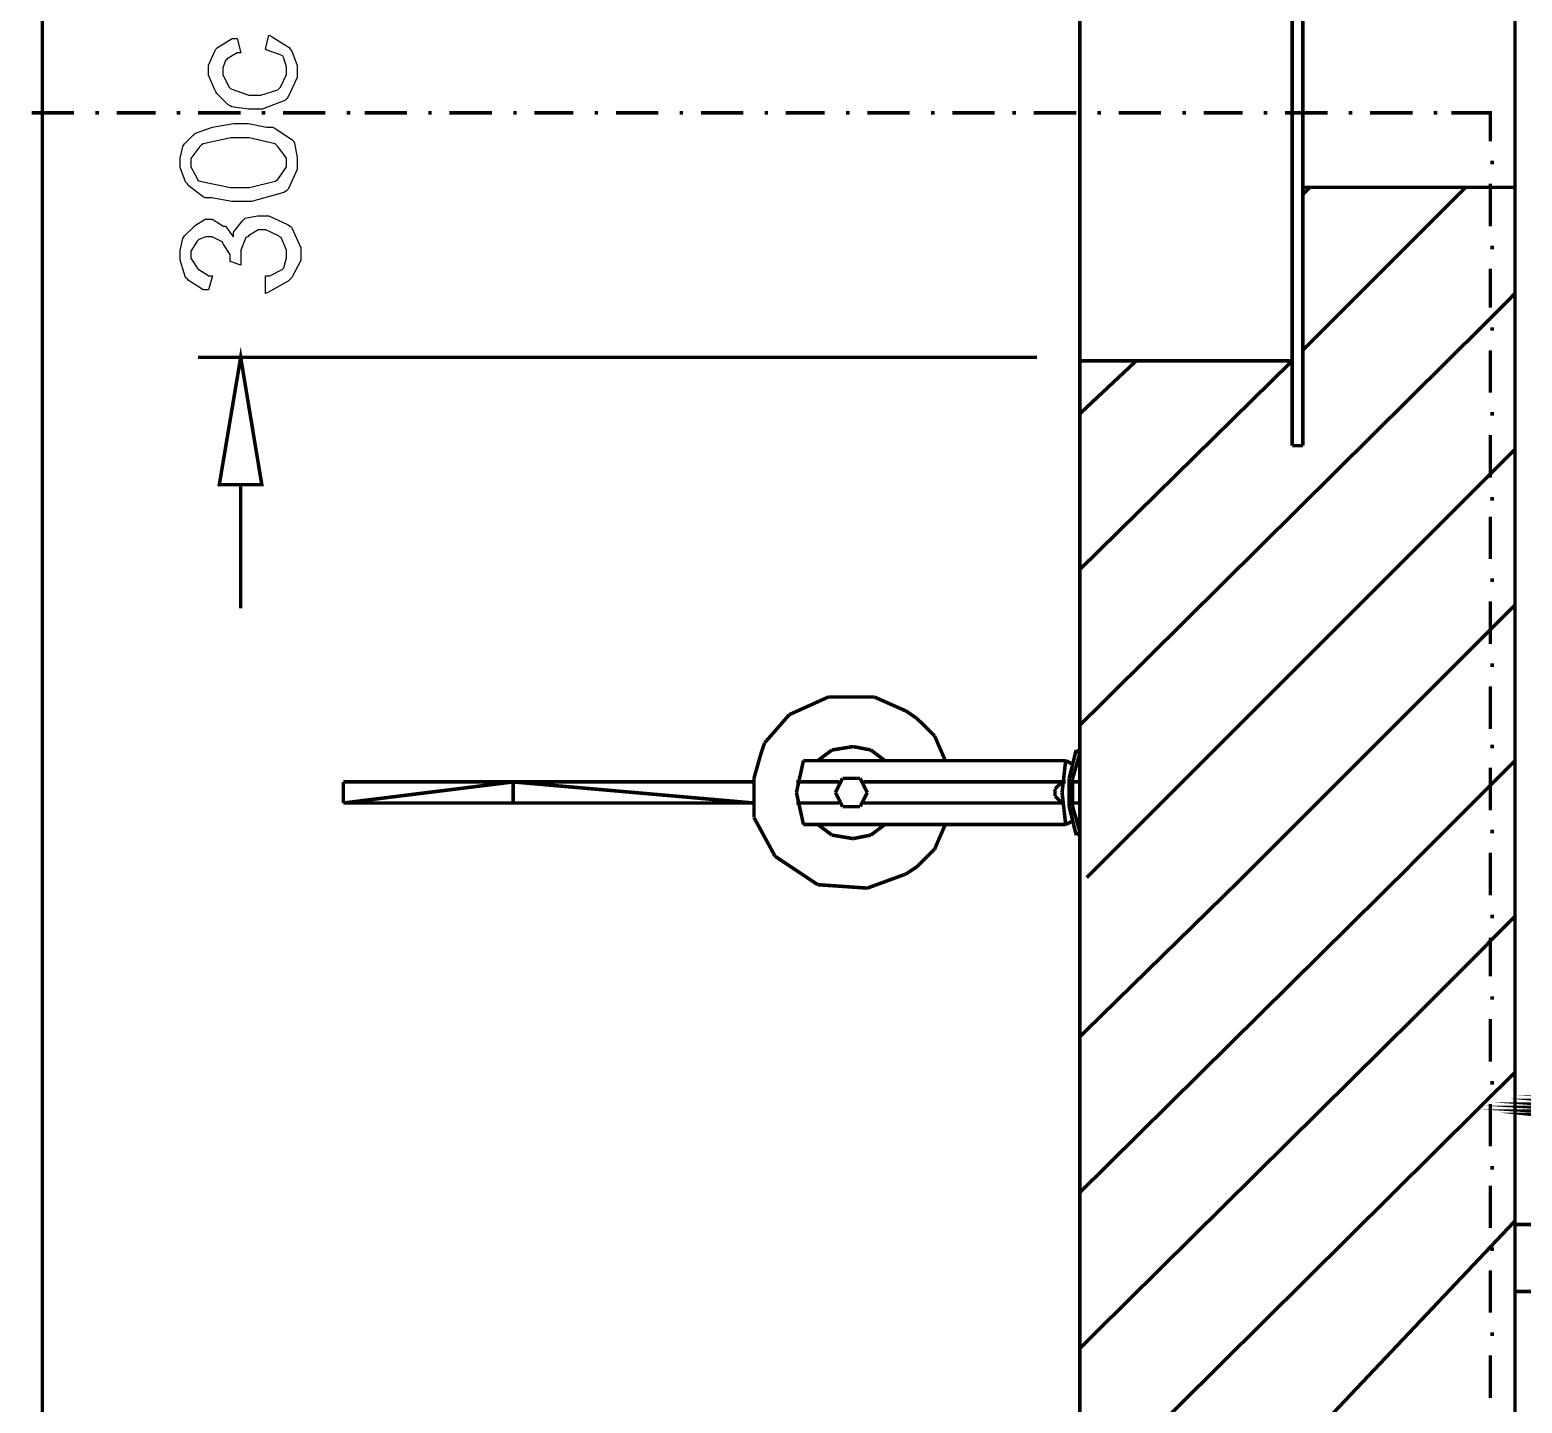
# Model space of a CAD drawing. Header units: metres. Extents: x -593 to 248, y 430 to 1024.
# Drawn here: x -546.75 to -528.88, y 587.11 to 603.56 of the extents above; entities that cross this region are included whole.
import ezdxf

# ---------------------------------------------------------------- set-up
doc = ezdxf.new("R2010")
doc.units = ezdxf.units.M
doc.header["$MEASUREMENT"] = 0
for name, color, linetype in [('C00-00-00-BLACK', 7, 'Continuous'), ('C00-7E-FF', 150, 'Continuous'), ('CC6-C8-CA', 254, 'Continuous'), ('CDB-DB-DB', 254, 'Continuous'), ('CFF-7E-00', 30, 'Continuous')]:
    doc.layers.add(name, color=color, linetype=linetype)

msp = doc.modelspace()

# ---------------------------------------------------------------- linework, layer by layer
at = {"layer": 'C00-00-00-BLACK', "const_width": 0.0423}
for points in [[(-546.602, 538.81), (-546.602, 660.761)], [(-531.63, 633.803), (-531.63, 598.579)], [(-531.503, 633.803), (-531.503, 598.579)], [(-528.961, 556.444), (-528.961, 605.064)], [(-534.175, 551.272), (-534.175, 604.853)], [(-546.222, 602.564), (-546.73, 602.564)], [(-545.966, 602.564), (-545.923, 602.564)], [(-545.245, 602.564), (-545.711, 602.564)], [(-544.991, 602.564), (-544.949, 602.564)], [(-544.226, 602.564), (-544.738, 602.564)], [(-543.973, 602.564), (-543.93, 602.564)], [(-543.211, 602.564), (-543.72, 602.564)], [(-542.955, 602.564), (-542.912, 602.564)], [(-542.234, 602.564), (-542.742, 602.564)], [(-541.98, 602.564), (-541.938, 602.564)], [(-541.215, 602.564), (-541.727, 602.564)], [(-540.962, 602.564), (-540.919, 602.564)], [(-540.24, 602.564), (-540.709, 602.564)], [(-539.985, 602.564), (-539.944, 602.564)], [(-539.223, 602.564), (-539.731, 602.564)], [(-538.969, 602.564), (-538.927, 602.564)], [(-538.205, 602.564), (-538.713, 602.564)], [(-537.951, 602.564), (-537.908, 602.564)], [(-537.229, 602.564), (-537.697, 602.564)], [(-536.974, 602.564), (-536.932, 602.564)], [(-536.213, 602.564), (-536.72, 602.564)], [(-535.958, 602.564), (-535.914, 602.564)], [(-535.194, 602.564), (-535.702, 602.564)], [(-534.983, 602.564), (-534.94, 602.564)], [(-534.218, 602.564), (-534.728, 602.564)], [(-533.964, 602.564), (-533.921, 602.564)], [(-533.202, 602.564), (-533.709, 602.564)], [(-532.945, 602.564), (-532.903, 602.564)], [(-532.225, 602.564), (-532.691, 602.564)], [(-531.972, 602.564), (-531.929, 602.564)], [(-531.207, 602.564), (-531.717, 602.564)], [(-530.953, 602.564), (-530.911, 602.564)], [(-530.188, 602.564), (-530.698, 602.564)], [(-529.934, 602.564), (-529.892, 602.564)], [(-529.257, 602.222), (-529.257, 602.564), (-529.723, 602.564)], [(-529.257, 601.969), (-529.214, 601.969)], [(-529.257, 601.207), (-529.257, 601.715)], [(-531.503, 601.588), (-531.418, 601.672)], [(-531.503, 599.722), (-529.553, 601.672)], [(-528.961, 601.672), (-531.503, 601.672)], [(-529.257, 600.953), (-529.214, 600.953)], [(-529.257, 600.231), (-529.257, 600.698)], [(-529.257, 600.103), (-528.961, 600.402)], [(-534.175, 595.23), (-529.257, 600.103)], [(-529.257, 599.976), (-529.214, 599.976)], [(-529.257, 599.214), (-529.257, 599.722)], [(-534.175, 598.96), (-533.498, 599.595)], [(-534.175, 597.095), (-531.63, 599.595)], [(-534.175, 599.595), (-531.63, 599.595)], [(-529.257, 598.96), (-529.214, 598.96)], [(-529.257, 598.196), (-529.257, 598.707)], [(-531.63, 598.579), (-531.503, 598.579)], [(-529.257, 598.238), (-528.961, 598.537)], [(-534.091, 593.407), (-529.257, 598.238)], [(-529.257, 597.942), (-529.214, 597.942)], [(-529.257, 597.223), (-529.257, 597.73)], [(-529.257, 596.968), (-529.214, 596.968)], [(-529.257, 596.203), (-529.257, 596.714)], [(-529.257, 596.375), (-528.961, 596.671)], [(-532.225, 593.407), (-529.257, 596.375)], [(-529.257, 595.95), (-529.214, 595.95)], [(-529.257, 595.187), (-529.257, 595.696)], [(-537.186, 595.569), (-537.655, 595.357)], [(-536.636, 595.569), (-537.186, 595.569)], [(-536.255, 595.4), (-536.636, 595.569)], [(-537.655, 595.357), (-537.951, 595.018)], [(-536.128, 595.314), (-536.255, 595.4)], [(-535.914, 595.103), (-536.128, 595.314)], [(-535.786, 594.807), (-535.914, 595.103)], [(-537.994, 594.891), (-538.078, 594.595)], [(-537.951, 595.018), (-537.994, 594.891)], [(-537.143, 594.934), (-537.313, 594.807)], [(-536.89, 594.975), (-537.143, 594.934)], [(-536.678, 594.934), (-536.89, 594.975)], [(-536.509, 594.807), (-536.678, 594.934)], [(-534.218, 594.934), (-534.302, 594.595)], [(-534.175, 594.891), (-534.26, 594.595)], [(-534.218, 594.934), (-534.175, 594.891)], [(-529.257, 594.975), (-529.214, 594.975)], [(-537.485, 594.807), (-537.569, 594.425)], [(-534.344, 594.807), (-537.485, 594.807)], [(-534.344, 594.807), (-534.387, 594.425)], [(-534.344, 594.807), (-534.26, 594.764)], [(-529.257, 594.511), (-528.961, 594.807)], [(-529.257, 594.213), (-529.257, 594.722)], [(-540.962, 594.552), (-542.996, 594.299)], [(-540.962, 594.552), (-542.996, 594.299)], [(-542.996, 594.299), (-542.996, 594.552)], [(-542.996, 594.552), (-540.962, 594.552)], [(-538.078, 594.299), (-540.962, 594.552)], [(-540.962, 594.552), (-538.078, 594.552)], [(-538.078, 594.299), (-540.962, 594.552)], [(-540.962, 594.552), (-540.962, 594.299)], [(-540.962, 594.299), (-540.962, 594.552)], [(-538.078, 594.595), (-538.078, 594.256)], [(-538.078, 594.552), (-538.078, 594.299)], [(-537.059, 594.552), (-537.569, 594.552)], [(-537.017, 594.595), (-537.059, 594.511)], [(-536.89, 594.595), (-537.017, 594.595)], [(-536.806, 594.595), (-536.89, 594.595)], [(-536.763, 594.511), (-536.806, 594.595)], [(-534.387, 594.552), (-536.763, 594.552)], [(-534.387, 594.552), (-534.471, 594.468)], [(-534.387, 594.552), (-534.344, 594.552)], [(-534.302, 594.595), (-534.302, 594.256)], [(-534.26, 594.595), (-534.26, 594.256)], [(-534.26, 594.552), (-534.218, 594.552)], [(-534.175, 594.552), (-534.218, 594.552)], [(-534.175, 594.511), (-534.175, 594.552)], [(-537.569, 594.425), (-537.485, 594.042)], [(-537.059, 594.511), (-537.102, 594.425)], [(-537.102, 594.425), (-537.059, 594.341)], [(-536.72, 594.425), (-536.763, 594.511)], [(-536.763, 594.341), (-536.72, 594.425)], [(-534.471, 594.468), (-534.471, 594.382)], [(-534.471, 594.382), (-534.387, 594.299)], [(-534.387, 594.425), (-534.344, 594.042)], [(-534.175, 594.511), (-534.175, 594.341)], [(-530.359, 593.407), (-529.257, 594.511)], [(-542.996, 594.299), (-540.962, 594.299)], [(-540.962, 594.299), (-538.078, 594.299)], [(-538.078, 594.256), (-538.078, 594.126)], [(-537.059, 594.299), (-537.569, 594.299)], [(-537.059, 594.341), (-537.017, 594.256)], [(-537.017, 594.256), (-536.89, 594.256)], [(-536.89, 594.256), (-536.806, 594.256)], [(-536.806, 594.256), (-536.763, 594.341)], [(-534.387, 594.299), (-536.763, 594.299)], [(-534.302, 594.256), (-534.218, 593.915)], [(-534.26, 594.299), (-534.218, 594.299)], [(-534.26, 594.256), (-534.175, 593.957)], [(-534.218, 594.299), (-534.175, 594.299)], [(-534.175, 594.299), (-534.175, 594.341)], [(-538.078, 594.126), (-537.824, 593.66)], [(-534.344, 594.042), (-537.485, 594.042)], [(-537.313, 594.042), (-537.143, 593.915)], [(-536.678, 593.915), (-536.509, 594.042)], [(-535.914, 593.746), (-535.786, 594.042)], [(-534.344, 594.042), (-534.26, 594.083)], [(-537.143, 593.915), (-536.89, 593.873)], [(-536.89, 593.873), (-536.678, 593.915)], [(-534.175, 593.957), (-534.218, 593.915)], [(-529.257, 593.957), (-529.214, 593.957)], [(-537.824, 593.66), (-537.313, 593.321)], [(-536.128, 593.534), (-535.914, 593.746)], [(-529.257, 593.195), (-529.257, 593.703)], [(-536.255, 593.45), (-536.128, 593.534)], [(-537.313, 593.321), (-536.72, 593.28)], [(-536.72, 593.28), (-536.255, 593.45)], [(-534.175, 591.5), (-532.225, 593.407)], [(-534.175, 589.634), (-530.359, 593.407)], [(-529.257, 592.645), (-528.961, 592.941)], [(-529.257, 592.941), (-529.214, 592.941)], [(-530.062, 591.837), (-529.257, 592.645)], [(-529.257, 592.222), (-529.257, 592.687)], [(-529.257, 591.964), (-529.214, 591.964)], [(-534.175, 587.768), (-530.062, 591.837)], [(-529.257, 591.203), (-529.257, 591.711)], [(-534.175, 585.903), (-528.961, 591.075)], [(-529.257, 590.949), (-529.214, 590.949)], [(-529.257, 590.187), (-529.257, 590.695)], [(-529.257, 589.93), (-529.214, 589.93)], [(-529.257, 589.211), (-529.257, 589.718)], [(-534.175, 583.784), (-528.961, 589.295)], [(-528.961, 589.252), (-493.673, 589.252)], [(-529.257, 588.956), (-529.214, 588.956)], [(-529.257, 588.194), (-529.257, 588.702)], [(-528.961, 588.449), (-493.673, 588.449)], [(-529.257, 587.938), (-529.214, 587.938)], [(-529.257, 587.175), (-529.257, 587.684)]]:
    msp.add_lwpolyline(points, dxfattribs=at)
at = {"layer": 'C00-7E-FF', "const_width": 0.0423}
msp.add_lwpolyline([(-544.482, 598.111), (-543.973, 598.111), (-544.226, 599.637), (-544.482, 598.111)], close=True, dxfattribs=at)
for points in [[(-534.686, 599.637), (-544.738, 599.637)], [(-544.226, 598.111), (-544.226, 596.629)]]:
    msp.add_lwpolyline(points, dxfattribs=at)
at = {"layer": 'C00-7E-FF'}
msp.add_lwpolyline([(-544.482, 598.111), (-543.973, 598.111), (-544.226, 599.637), (-544.482, 598.111)], close=True, dxfattribs=at)
at = {"layer": 'CC6-C8-CA', "const_width": 0.0423}
for points in [[(-527.518, 590.779), (-528.239, 590.779), (-527.518, 590.738), (-527.518, 590.779)], [(-528.026, 590.61), (-528.704, 590.61), (-528.026, 590.568), (-528.026, 590.61)], [(-528.069, 590.652), (-528.662, 590.652), (-528.026, 590.61), (-528.069, 590.652)], [(-528.111, 590.695), (-528.662, 590.695), (-528.069, 590.652), (-528.111, 590.695)], [(-528.153, 590.738), (-528.576, 590.738), (-528.111, 590.695), (-528.153, 590.738)], [(-527.984, 590.568), (-528.746, 590.568), (-527.984, 590.483), (-527.984, 590.568)]]:
    msp.add_lwpolyline(points, close=True, dxfattribs=at)
at = {"layer": 'CDB-DB-DB', "const_width": 0.0423}
msp.add_lwpolyline([(-528.961, 589.507), (-528.961, 590.61)], dxfattribs=at)
at = {"layer": 'CFF-7E-00'}
for points in [[(-543.93, 603.326), (-543.887, 603.495), (-543.867, 603.486), (-543.645, 603.348), (-543.634, 603.326), (-543.613, 603.305), (-543.55, 603.132), (-543.55, 603.072), (-543.55, 602.989), (-543.656, 602.755), (-543.677, 602.733), (-543.699, 602.713), (-543.968, 602.607), (-544.057, 602.607), (-544.132, 602.607), (-544.333, 602.638), (-544.353, 602.648), (-544.375, 602.659), (-544.513, 602.797), (-544.523, 602.817), (-544.534, 602.84), (-544.611, 603.015), (-544.611, 603.072), (-544.611, 603.136), (-544.534, 603.305), (-544.523, 603.326), (-544.502, 603.348), (-544.328, 603.453), (-544.269, 603.453), (-544.226, 603.283), (-544.269, 603.283), (-544.386, 603.21), (-544.396, 603.199), (-544.407, 603.19), (-544.439, 603.103), (-544.439, 603.072), (-544.439, 603.02), (-544.364, 602.871), (-544.353, 602.86), (-544.344, 602.851), (-544.129, 602.776), (-544.057, 602.776), (-543.984, 602.776), (-543.783, 602.84), (-543.761, 602.86), (-543.751, 602.871), (-543.677, 603.023), (-543.677, 603.072), (-543.677, 603.115), (-543.71, 603.221), (-543.72, 603.242), (-543.73, 603.253), (-543.91, 603.316), (-543.93, 603.326)], [(-544.226, 601.503), (-544.334, 601.503), (-544.574, 601.546), (-544.652, 601.546), (-544.674, 601.557), (-544.855, 601.695), (-544.865, 601.715), (-544.887, 601.737), (-544.949, 601.911), (-544.949, 601.969), (-544.949, 602.022), (-544.918, 602.16), (-544.907, 602.181), (-544.898, 602.192), (-544.79, 602.3), (-544.779, 602.31), (-544.769, 602.321), (-544.588, 602.385), (-544.565, 602.394), (-544.565, 602.394), (-544.312, 602.437), (-544.226, 602.437), (-544.132, 602.437), (-543.918, 602.394), (-543.846, 602.394), (-543.825, 602.385), (-543.613, 602.244), (-543.591, 602.222), (-543.582, 602.201), (-543.55, 602.028), (-543.55, 601.969), (-543.55, 601.885), (-543.656, 601.652), (-543.677, 601.63), (-543.708, 601.609), (-544.097, 601.503), (-544.226, 601.503)], [(-544.226, 601.672), (-544.122, 601.672), (-543.814, 601.747), (-543.803, 601.756), (-543.783, 601.768), (-543.677, 601.919), (-543.677, 601.969), (-543.677, 602.022), (-543.783, 602.16), (-543.803, 602.181), (-543.814, 602.192), (-544.125, 602.265), (-544.226, 602.265), (-544.344, 602.265), (-544.674, 602.192), (-544.695, 602.181), (-544.717, 602.16), (-544.822, 602.017), (-544.822, 601.969), (-544.822, 601.916), (-544.749, 601.778), (-544.738, 601.756), (-544.717, 601.747), (-544.349, 601.672), (-544.226, 601.672)], [(-543.93, 600.402), (-543.93, 600.614), (-543.878, 600.614), (-543.73, 600.688), (-543.72, 600.698), (-543.71, 600.709), (-543.677, 600.829), (-543.677, 600.868), (-543.677, 600.921), (-543.74, 601.07), (-543.761, 601.08), (-543.772, 601.091), (-543.923, 601.164), (-543.973, 601.164), (-544.016, 601.164), (-544.133, 601.091), (-544.142, 601.08), (-544.164, 601.07), (-544.226, 600.918), (-544.226, 600.868), (-544.226, 600.868), (-544.226, 600.772), (-544.226, 600.741), (-544.353, 600.784), (-544.353, 600.784), (-544.353, 600.816), (-544.353, 600.826), (-544.353, 600.869), (-544.429, 600.985), (-544.439, 600.994), (-544.439, 601.016), (-544.568, 601.08), (-544.611, 601.08), (-544.643, 601.08), (-544.728, 601.048), (-544.738, 601.037), (-544.749, 601.027), (-544.822, 600.907), (-544.822, 600.868), (-544.822, 600.826), (-544.749, 600.709), (-544.738, 600.698), (-544.728, 600.688), (-544.607, 600.614), (-544.565, 600.614), (-544.611, 600.445), (-544.674, 600.445), (-544.855, 600.562), (-544.865, 600.571), (-544.887, 600.593), (-544.949, 600.8), (-544.949, 600.868), (-544.949, 600.921), (-544.918, 601.059), (-544.907, 601.08), (-544.898, 601.091), (-544.79, 601.197), (-544.779, 601.207), (-544.769, 601.218), (-544.651, 601.291), (-544.611, 601.291), (-544.568, 601.291), (-544.45, 601.218), (-544.439, 601.207), (-544.407, 601.207), (-544.323, 601.091), (-544.312, 601.08), (-544.312, 601.134), (-544.206, 601.27), (-544.184, 601.291), (-544.174, 601.302), (-544.024, 601.333), (-543.973, 601.333), (-543.889, 601.333), (-543.666, 601.228), (-543.634, 601.207), (-543.613, 601.186), (-543.507, 600.947), (-543.507, 600.868), (-543.507, 600.795), (-543.613, 600.593), (-543.634, 600.571), (-543.656, 600.55), (-543.899, 600.413), (-543.93, 600.402)]]:
    msp.add_lwpolyline(points, close=True, dxfattribs=at)

doc.saveas('drawing.dxf')
